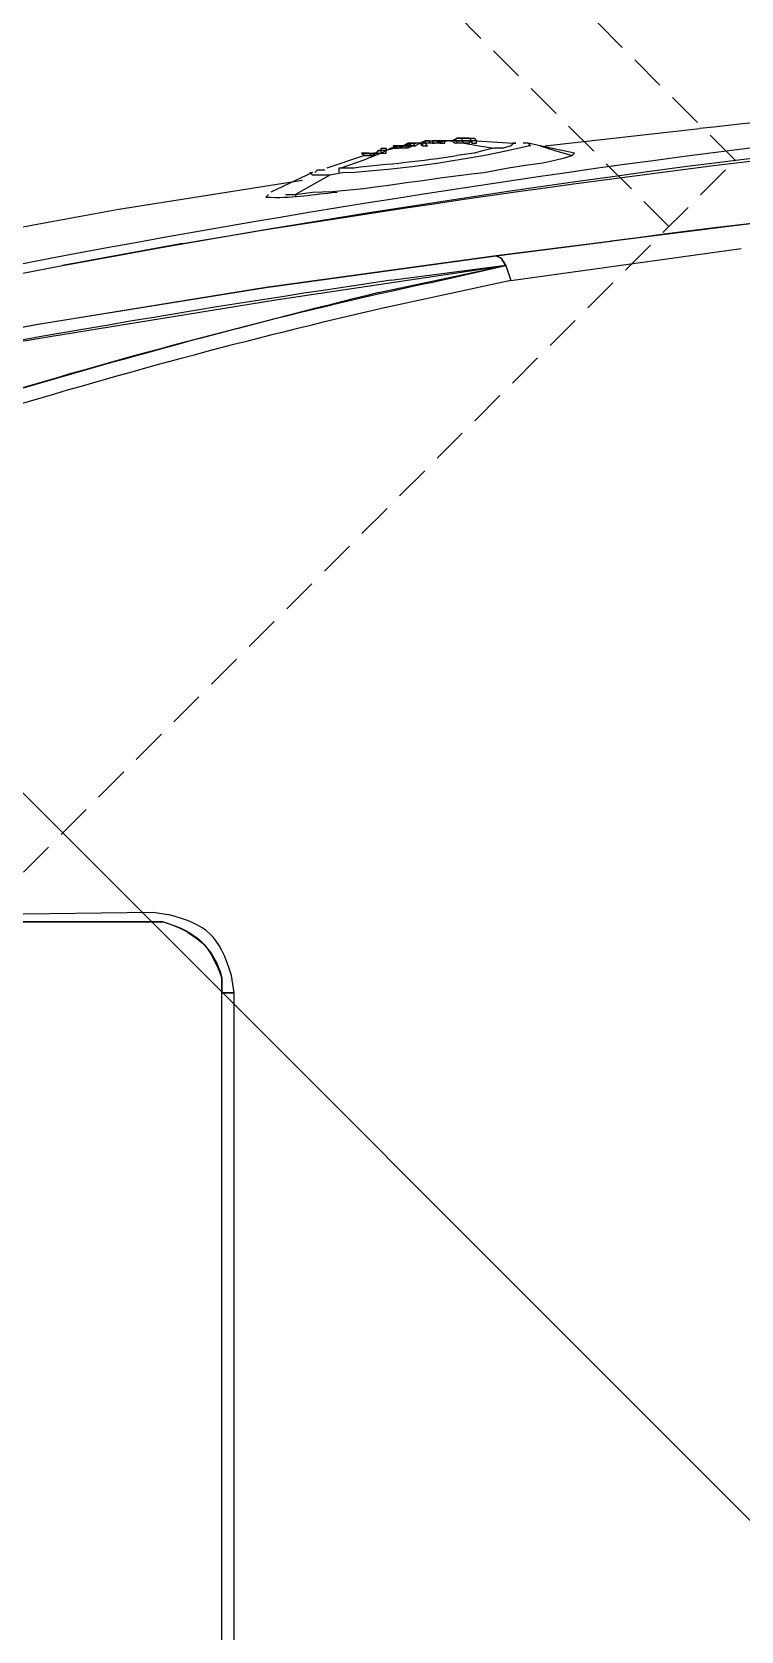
# Model space of a CAD drawing. Header units: millimetres. Extents: x 0 to 887, y -3549 to 0.
# Drawn here: x 224.56 to 229.56, y -2554.02 to -2542.75 of the extents above; entities that cross this region are included whole.
import ezdxf

# ---------------------------------------------------------------- set-up
doc = ezdxf.new("R2010")
doc.units = ezdxf.units.MM
doc.linetypes.add('HIDDEN', pattern=[0.375, 0.25, -0.125])
for name, color, linetype in [('02_(橋尚興華城後壁段)建築外部參考_TEST$0$A_建築_衛浴', 8, 'Continuous'), ('02_(橋尚興華城後壁段)排水底板管路外部參考$0$P_排水_配管線_SP', 6, 'Continuous'), ('03-P-另件', 51, 'HIDDEN'), ('TOILET', 9, 'Continuous')]:
    doc.layers.add(name, color=color, linetype=linetype)

# ---------------------------------------------------------------- blocks, each defined once
blk = doc.blocks.new('pbls100')
at = {"color": 0, "linetype": 'ByBlock'}
for p, q in [((-12.1, 6.36), (-2.634, 6.36)), ((-12.1, -6.36), (-12.1, 6.36)), ((-12.1, 5.7), (-2.9, 5.7))]:
    blk.add_line(p, q, dxfattribs=at)
blk = doc.blocks.new('*U47')
blk.add_blockref('pbls100', (0, 0))
blk = doc.blocks.new('A$C810d9bd0')
at = {"layer": '02_(橋尚興華城後壁段)建築外部參考_TEST$0$A_建築_衛浴'}
for p, q in [((101.136, -175.85), (102.223, -175.729)), ((99.979, -175.885), (99.979, -175.868)), ((99.979, -175.868), (100.014, -175.868)), ((99.979, -175.885), (99.979, -175.868)), ((100.014, -175.885), (100.048, -175.868)), ((100.014, -175.868), (100.014, -175.885)), ((100.082, -175.868), (100.014, -175.885)), ((100.048, -175.868), (100.065, -175.868)), ((100.065, -175.868), (100.048, -175.868)), ((100.048, -175.868), (100.065, -175.868)), ((100.065, -175.868), (100.1, -175.85)), ((100.1, -175.85), (100.065, -175.85)), ((100.065, -175.85), (100.065, -175.868)), ((100.065, -175.868), (100.082, -175.85)), ((100.082, -175.85), (100.065, -175.85)), ((100.082, -175.868), (100.065, -175.868)), ((100.065, -175.868), (100.082, -175.868)), ((100.082, -175.868), (100.082, -175.85)), ((100.082, -175.85), (100.134, -175.85)), ((100.1, -175.85), (100.082, -175.85)), ((100.082, -175.85), (100.1, -175.85)), ((100.082, -175.85), (100.134, -175.85)), ((100.1, -175.868), (100.082, -175.868)), ((100.1, -175.868), (100.082, -175.868)), ((100.082, -175.868), (100.1, -175.868)), ((100.117, -175.85), (100.1, -175.85)), ((100.1, -175.85), (100.117, -175.85)), ((100.117, -175.85), (100.1, -175.85)), ((100.152, -175.85), (100.1, -175.868)), ((100.1, -175.868), (100.117, -175.85)), ((100.152, -175.868), (100.1, -175.868)), ((100.134, -175.85), (100.117, -175.85)), ((100.152, -175.85), (100.117, -175.85)), ((100.117, -175.85), (100.169, -175.85)), ((100.117, -175.85), (100.134, -175.85)), ((100.134, -175.85), (100.169, -175.833)), ((100.169, -175.833), (100.134, -175.85)), ((100.134, -175.85), (100.186, -175.833)), ((100.169, -175.85), (100.134, -175.85)), ((100.169, -175.85), (100.152, -175.85)), ((100.152, -175.85), (100.152, -175.868)), ((100.169, -175.85), (100.152, -175.85)), ((100.169, -175.868), (100.152, -175.868)), ((100.169, -175.833), (100.186, -175.833)), ((100.203, -175.833), (100.169, -175.85)), ((100.186, -175.833), (100.169, -175.833)), ((100.203, -175.85), (100.169, -175.868)), ((100.169, -175.85), (100.169, -175.868)), ((100.203, -175.85), (100.169, -175.85)), ((100.169, -175.85), (100.186, -175.85)), ((100.186, -175.85), (100.169, -175.85)), ((100.186, -175.833), (100.203, -175.833)), ((100.221, -175.833), (100.186, -175.833)), ((100.186, -175.833), (100.221, -175.833)), ((100.203, -175.833), (100.221, -175.833)), ((100.221, -175.833), (100.203, -175.85)), ((100.203, -175.85), (100.221, -175.85)), ((100.221, -175.85), (100.203, -175.85)), ((100.255, -175.833), (100.221, -175.833)), ((100.255, -175.833), (100.221, -175.85)), ((100.255, -175.833), (100.29, -175.815)), ((100.29, -175.815), (100.255, -175.833)), ((100.272, -175.85), (100.255, -175.833)), ((100.272, -175.833), (100.255, -175.833)), ((100.272, -175.833), (100.272, -175.85)), ((100.29, -175.833), (100.272, -175.833)), ((100.272, -175.85), (100.307, -175.85)), ((100.29, -175.833), (100.29, -175.815)), ((100.29, -175.815), (100.342, -175.815)), ((100.324, -175.815), (100.29, -175.815)), ((100.359, -175.833), (100.29, -175.833)), ((100.307, -175.85), (100.29, -175.833)), ((100.324, -175.833), (100.29, -175.833)), ((100.324, -175.833), (100.324, -175.815)), ((100.324, -175.815), (100.342, -175.815)), ((100.342, -175.833), (100.324, -175.833)), ((100.342, -175.815), (100.359, -175.815)), ((100.359, -175.815), (100.342, -175.815)), ((100.342, -175.815), (100.342, -175.833)), ((100.342, -175.815), (100.394, -175.815)), ((100.342, -175.833), (100.359, -175.833)), ((100.411, -175.815), (100.359, -175.815)), ((100.359, -175.815), (100.376, -175.815)), ((100.376, -175.833), (100.359, -175.833)), ((100.376, -175.815), (100.394, -175.833)), ((100.376, -175.815), (100.376, -175.833)), ((100.394, -175.833), (100.376, -175.833)), ((100.394, -175.815), (100.394, -175.833)), ((100.428, -175.815), (100.394, -175.833)), ((100.394, -175.833), (100.394, -175.815)), ((100.394, -175.815), (100.411, -175.815)), ((100.394, -175.815), (100.394, -175.833)), ((100.394, -175.833), (100.428, -175.833)), ((100.462, -175.815), (100.411, -175.815)), ((100.411, -175.815), (100.428, -175.815)), ((100.428, -175.833), (100.428, -175.815)), ((100.428, -175.815), (100.445, -175.815)), ((100.48, -175.815), (100.462, -175.815)), ((100.514, -175.815), (100.462, -175.815)), ((100.462, -175.815), (100.48, -175.815)), ((100.48, -175.815), (100.514, -175.798)), ((100.497, -175.833), (100.48, -175.815)), ((100.514, -175.798), (100.497, -175.815)), ((100.497, -175.815), (100.566, -175.815)), ((100.514, -175.833), (100.497, -175.833)), ((100.549, -175.798), (100.514, -175.798)), ((100.514, -175.798), (100.549, -175.798)), ((100.514, -175.815), (100.514, -175.833)), ((100.549, -175.815), (100.514, -175.815)), ((100.566, -175.833), (100.514, -175.833)), ((100.549, -175.798), (100.549, -175.815)), ((100.601, -175.798), (100.549, -175.798)), ((100.549, -175.798), (100.618, -175.798)), ((100.549, -175.815), (100.566, -175.833)), ((100.618, -175.815), (100.549, -175.815)), ((100.566, -175.815), (100.601, -175.815)), ((100.566, -175.833), (100.67, -175.85)), ((100.601, -175.833), (100.566, -175.833)), ((100.601, -175.798), (100.618, -175.798)), ((100.618, -175.815), (100.601, -175.798)), ((100.618, -175.815), (100.601, -175.833)), ((100.601, -175.815), (100.618, -175.815)), ((100.618, -175.798), (100.635, -175.798)), ((100.652, -175.815), (100.618, -175.815)), ((100.618, -175.815), (100.618, -175.833)), ((100.618, -175.833), (100.618, -175.815)), ((100.618, -175.833), (100.652, -175.833)), ((100.635, -175.798), (100.652, -175.815)), ((100.652, -175.833), (100.652, -175.815)), ((100.652, -175.815), (100.911, -175.833)), ((100.67, -175.85), (100.773, -175.868)), ((100.773, -175.868), (100.704, -175.885)), ((100.843, -175.868), (100.773, -175.868)), ((100.894, -175.85), (100.843, -175.868)), ((100.911, -175.833), (100.894, -175.85)), ((100.911, -175.833), (100.929, -175.833)), ((100.929, -175.833), (100.911, -175.833)), ((101.015, -175.833), (100.98, -175.833)), ((101.101, -175.85), (101.015, -175.833)), ((101.015, -175.833), (101.032, -175.85)), ((101.032, -175.85), (101.015, -175.85)), ((101.101, -175.85), (101.204, -175.885)), ((101.343, -175.902), (101.101, -175.85)), ((99.599, -176.005), (99.858, -175.919)), ((99.858, -175.953), (99.703, -176.005)), ((99.858, -175.919), (99.841, -175.902)), ((99.841, -175.902), (99.876, -175.902)), ((99.858, -175.902), (99.841, -175.902)), ((99.893, -175.902), (99.858, -175.902)), ((99.858, -175.919), (99.858, -175.902)), ((99.979, -175.902), (99.858, -175.953)), ((99.858, -175.919), (99.893, -175.919)), ((99.893, -175.919), (99.858, -175.919)), ((99.876, -175.902), (99.893, -175.902)), ((99.893, -175.902), (99.927, -175.902)), ((99.927, -175.902), (99.893, -175.919)), ((99.893, -175.919), (99.927, -175.919)), ((99.945, -175.902), (99.927, -175.919)), ((99.927, -175.919), (99.927, -175.902)), ((99.927, -175.902), (99.945, -175.902)), ((99.945, -175.902), (99.927, -175.902)), ((99.945, -175.902), (99.962, -175.885)), ((99.962, -175.885), (99.945, -175.902)), ((99.962, -175.885), (99.945, -175.902)), ((99.945, -175.902), (99.962, -175.902)), ((99.979, -175.885), (99.962, -175.885)), ((99.962, -175.885), (99.979, -175.885)), ((99.962, -175.902), (99.979, -175.902)), ((100.014, -175.885), (99.979, -175.885)), ((100.014, -175.885), (99.979, -175.902)), ((99.979, -175.902), (99.979, -175.885)), ((99.979, -175.902), (99.996, -175.902)), ((99.996, -175.902), (99.979, -175.902)), ((99.996, -175.902), (100.014, -175.902)), ((100.014, -175.902), (100.014, -175.885)), ((100.635, -175.902), (100.514, -175.919)), ((100.704, -175.885), (100.635, -175.902)), ((100.877, -176.005), (100.998, -175.988)), ((100.998, -175.988), (101.119, -175.971)), ((101.119, -175.971), (101.204, -175.953)), ((101.204, -175.885), (101.326, -175.919)), ((101.204, -175.953), (101.273, -175.936)), ((101.273, -175.936), (101.326, -175.919)), ((101.326, -175.919), (101.343, -175.902)), ((98.131, -176.298), (99.426, -176.092)), ((99.496, -176.04), (99.202, -176.178)), ((99.617, -176.057), (99.375, -176.195)), ((99.496, -176.057), (99.478, -176.04)), ((99.478, -176.04), (99.496, -176.04)), ((99.617, -176.057), (99.496, -176.057)), ((99.53, -176.023), (99.513, -176.04)), ((99.582, -176.023), (99.53, -176.023)), ((99.72, -176.04), (99.617, -176.057)), ((99.685, -176.04), (99.685, -176.005)), ((99.685, -176.005), (99.703, -176.005)), ((99.703, -176.005), (99.789, -176.005)), ((100.704, -176.04), (100.877, -176.005)), ((99.185, -176.195), (99.168, -176.213)), ((99.168, -176.213), (99.202, -176.213)), ((99.306, -176.195), (99.375, -176.195)), ((99.375, -176.195), (99.496, -176.178)), ((99.375, -176.195), (99.375, -176.213)), ((102.43, -176.419), (100.79, -176.627)), ((98.58, -176.54), (97.735, -176.695)), ((100.79, -176.627), (101.602, -176.523)), ((99.168, -176.85), (100.79, -176.627)), ((100.79, -176.627), (99.168, -176.85)), ((100.79, -176.627), (100.825, -176.643)), ((100.825, -176.643), (100.79, -176.627)), ((100.825, -176.643), (100.859, -176.695)), ((100.859, -176.695), (100.825, -176.643)), ((100.894, -176.799), (102.517, -176.575)), ((99.237, -176.937), (100.859, -176.695)), ((99.962, -176.885), (100.859, -176.695)), ((100.859, -176.695), (100.048, -176.799)), ((100.324, -176.816), (100.859, -176.695)), ((100.859, -176.695), (100.894, -176.799)), ((100.859, -176.695), (100.894, -176.799)), ((97.545, -177.109), (99.168, -176.85)), ((99.168, -176.85), (97.562, -177.109)), ((100.894, -176.799), (100.014, -176.989)), ((97.631, -177.196), (99.237, -176.937)), ((97.562, -177.109), (95.939, -177.42)), ((96.751, -177.265), (97.545, -177.109)), ((96.82, -177.333), (97.631, -177.196)), ((97.044, -181.267), (98.373, -181.25)), ((98.373, -181.25), (98.477, -181.267)), ((95.663, -181.319), (98.356, -181.319)), ((98.356, -181.319), (95.663, -181.319)), ((98.356, -181.319), (98.443, -181.319)), ((98.443, -181.319), (98.356, -181.319)), ((98.857, -181.819), (98.857, -181.716)), ((98.857, -181.716), (98.857, -181.819)), ((98.943, -181.819), (98.926, -181.698)), ((98.857, -196.449), (98.857, -181.819)), ((98.857, -181.819), (98.874, -181.819)), ((98.874, -181.819), (98.857, -181.819)), ((98.874, -181.819), (98.943, -181.819)), ((98.943, -181.819), (98.874, -181.819)), ((98.943, -196.449), (98.943, -181.819))]:
    blk.add_line(p, q, dxfattribs=at)
for centre, radius, start, end in [((111.522, -259.948), 84.73, 91.88734, 96.30085), ((112.919, -258.127), 82.834, 91.33198, 102.30441), ((112.915, -257.288), 82.075, 92.86094, 101.99804), ((113.343, -264.338), 89.03, 91.34526, 99.54432), ((112.182, -255.927), 80.106, 88.99787, 97.5894), ((112.186, -255.653), 79.832, 88.99766, 97.01939), ((109.055, -216.58), 40.712, 102.3834, 110.8078), ((111.876, -258.036), 82.094, 98.28397, 101.7471), ((109.442, -217.862), 41.946, 102.9892, 111.1114)]:
    blk.add_arc(centre, radius, start, end, dxfattribs=at)
for points in [[(99.72, -176.04), (100.097, -176.02), (100.648, -175.944), (101.015, -175.85)], [(99.789, -176.005), (100.032, -175.978), (100.268, -175.96), (100.514, -175.919)], [(99.496, -176.178), (99.847, -176.174), (100.341, -176.072), (100.704, -176.04)], [(99.202, -176.213), (99.381, -176.221), (99.487, -176.191), (99.669, -176.178)], [(94.903, -177.006), (95.975, -176.692), (97.035, -176.496), (98.131, -176.298)], [(99.962, -176.885), (98.037, -177.362), (96.125, -177.907), (94.282, -178.645)], [(98.926, -181.698), (98.835, -181.413), (98.755, -181.34), (98.477, -181.267)], [(98.443, -181.319), (98.644, -181.379), (98.81, -181.5), (98.857, -181.716)], [(98.443, -181.319), (98.683, -181.391), (98.768, -181.472), (98.857, -181.716)]]:
    blk.add_open_spline(points, degree=3, dxfattribs=at)
at = {"layer": '02_(橋尚興華城後壁段)排水底板管路外部參考$0$P_排水_配管線_SP', "ltscale": 0.8}
blk.add_line((89.021, -171.979), (113.673, -196.63), dxfattribs=at)
at = {"layer": 'TOILET'}
for p, q in [((101.136, -175.85), (102.223, -175.729)), ((99.979, -175.885), (99.979, -175.868)), ((99.979, -175.868), (100.014, -175.868)), ((99.979, -175.885), (99.979, -175.868)), ((100.014, -175.885), (100.048, -175.868)), ((100.014, -175.868), (100.014, -175.885)), ((100.082, -175.868), (100.014, -175.885)), ((100.048, -175.868), (100.048, -175.868)), ((100.048, -175.868), (100.065, -175.868)), ((100.065, -175.868), (100.048, -175.868)), ((100.048, -175.868), (100.065, -175.868)), ((100.065, -175.868), (100.1, -175.85)), ((100.1, -175.85), (100.065, -175.85)), ((100.065, -175.85), (100.065, -175.868)), ((100.065, -175.868), (100.082, -175.85)), ((100.082, -175.85), (100.065, -175.85)), ((100.065, -175.868), (100.065, -175.868)), ((100.082, -175.868), (100.065, -175.868)), ((100.065, -175.868), (100.082, -175.868)), ((100.082, -175.868), (100.082, -175.85)), ((100.082, -175.85), (100.134, -175.85)), ((100.1, -175.85), (100.082, -175.85)), ((100.082, -175.85), (100.1, -175.85)), ((100.082, -175.85), (100.134, -175.85)), ((100.082, -175.868), (100.082, -175.868)), ((100.082, -175.868), (100.082, -175.868)), ((100.1, -175.868), (100.082, -175.868)), ((100.1, -175.868), (100.082, -175.868)), ((100.082, -175.868), (100.1, -175.868)), ((100.1, -175.85), (100.1, -175.85)), ((100.117, -175.85), (100.1, -175.85)), ((100.1, -175.85), (100.117, -175.85)), ((100.117, -175.85), (100.1, -175.85)), ((100.152, -175.85), (100.1, -175.868)), ((100.1, -175.868), (100.117, -175.85)), ((100.1, -175.868), (100.1, -175.868)), ((100.1, -175.868), (100.1, -175.868)), ((100.152, -175.868), (100.1, -175.868)), ((100.117, -175.85), (100.117, -175.85)), ((100.134, -175.85), (100.117, -175.85)), ((100.152, -175.85), (100.117, -175.85)), ((100.117, -175.85), (100.169, -175.85)), ((100.117, -175.85), (100.134, -175.85)), ((100.134, -175.85), (100.169, -175.833)), ((100.169, -175.833), (100.134, -175.85)), ((100.134, -175.85), (100.186, -175.833)), ((100.134, -175.85), (100.134, -175.85)), ((100.169, -175.85), (100.134, -175.85)), ((100.169, -175.85), (100.152, -175.85)), ((100.152, -175.85), (100.152, -175.868)), ((100.169, -175.85), (100.152, -175.85)), ((100.169, -175.868), (100.152, -175.868)), ((100.169, -175.833), (100.186, -175.833)), ((100.203, -175.833), (100.169, -175.85)), ((100.186, -175.833), (100.169, -175.833)), ((100.169, -175.85), (100.169, -175.85)), ((100.169, -175.85), (100.169, -175.85)), ((100.203, -175.85), (100.169, -175.868)), ((100.169, -175.85), (100.169, -175.868)), ((100.203, -175.85), (100.169, -175.85)), ((100.169, -175.85), (100.186, -175.85)), ((100.186, -175.85), (100.169, -175.85)), ((100.186, -175.833), (100.186, -175.833)), ((100.186, -175.833), (100.203, -175.833)), ((100.221, -175.833), (100.186, -175.833)), ((100.186, -175.833), (100.221, -175.833)), ((100.203, -175.833), (100.203, -175.833)), ((100.203, -175.833), (100.221, -175.833)), ((100.221, -175.833), (100.203, -175.85)), ((100.203, -175.85), (100.203, -175.85)), ((100.203, -175.85), (100.203, -175.85)), ((100.203, -175.85), (100.221, -175.85)), ((100.221, -175.85), (100.203, -175.85)), ((100.255, -175.833), (100.221, -175.833)), ((100.255, -175.833), (100.221, -175.85)), ((100.221, -175.85), (100.221, -175.85)), ((100.255, -175.833), (100.29, -175.815)), ((100.29, -175.815), (100.255, -175.833)), ((100.255, -175.833), (100.255, -175.833)), ((100.255, -175.833), (100.255, -175.833)), ((100.255, -175.833), (100.255, -175.833)), ((100.272, -175.85), (100.255, -175.833)), ((100.272, -175.833), (100.255, -175.833)), ((100.272, -175.833), (100.272, -175.85)), ((100.29, -175.833), (100.272, -175.833)), ((100.272, -175.85), (100.307, -175.85)), ((100.29, -175.815), (100.29, -175.815)), ((100.29, -175.833), (100.29, -175.815)), ((100.29, -175.815), (100.342, -175.815)), ((100.324, -175.815), (100.29, -175.815)), ((100.29, -175.833), (100.29, -175.833)), ((100.359, -175.833), (100.29, -175.833)), ((100.307, -175.85), (100.29, -175.833)), ((100.324, -175.833), (100.29, -175.833)), ((100.324, -175.833), (100.324, -175.815)), ((100.324, -175.815), (100.342, -175.815)), ((100.342, -175.833), (100.324, -175.833)), ((100.342, -175.815), (100.359, -175.815)), ((100.359, -175.815), (100.342, -175.815)), ((100.342, -175.815), (100.342, -175.833)), ((100.342, -175.815), (100.394, -175.815)), ((100.342, -175.833), (100.359, -175.833)), ((100.411, -175.815), (100.359, -175.815)), ((100.359, -175.815), (100.376, -175.815)), ((100.376, -175.833), (100.359, -175.833)), ((100.376, -175.815), (100.394, -175.833)), ((100.376, -175.815), (100.376, -175.833)), ((100.394, -175.833), (100.376, -175.833)), ((100.394, -175.815), (100.394, -175.815)), ((100.394, -175.815), (100.394, -175.833)), ((100.428, -175.815), (100.394, -175.833)), ((100.394, -175.833), (100.394, -175.815)), ((100.394, -175.815), (100.411, -175.815)), ((100.394, -175.815), (100.394, -175.833)), ((100.394, -175.833), (100.394, -175.833)), ((100.394, -175.833), (100.394, -175.833)), ((100.394, -175.833), (100.394, -175.833)), ((100.394, -175.833), (100.428, -175.833)), ((100.411, -175.815), (100.411, -175.815)), ((100.411, -175.815), (100.411, -175.815)), ((100.462, -175.815), (100.411, -175.815)), ((100.411, -175.815), (100.428, -175.815)), ((100.428, -175.815), (100.428, -175.815)), ((100.428, -175.815), (100.428, -175.815)), ((100.428, -175.833), (100.428, -175.815)), ((100.428, -175.815), (100.445, -175.815)), ((100.462, -175.815), (100.462, -175.815)), ((100.48, -175.815), (100.462, -175.815)), ((100.514, -175.815), (100.462, -175.815)), ((100.462, -175.815), (100.48, -175.815)), ((100.48, -175.815), (100.514, -175.798)), ((100.497, -175.833), (100.48, -175.815)), ((100.514, -175.798), (100.497, -175.815)), ((100.497, -175.815), (100.566, -175.815)), ((100.514, -175.833), (100.497, -175.833)), ((100.549, -175.798), (100.514, -175.798)), ((100.514, -175.798), (100.549, -175.798)), ((100.514, -175.815), (100.514, -175.833)), ((100.549, -175.815), (100.514, -175.815)), ((100.566, -175.833), (100.514, -175.833)), ((100.549, -175.798), (100.549, -175.815)), ((100.601, -175.798), (100.549, -175.798)), ((100.549, -175.798), (100.618, -175.798)), ((100.549, -175.815), (100.566, -175.833)), ((100.618, -175.815), (100.549, -175.815)), ((100.566, -175.815), (100.601, -175.815)), ((100.566, -175.833), (100.566, -175.833)), ((100.566, -175.833), (100.67, -175.85)), ((100.601, -175.833), (100.566, -175.833)), ((100.601, -175.798), (100.618, -175.798)), ((100.618, -175.815), (100.601, -175.798)), ((100.618, -175.815), (100.601, -175.833)), ((100.601, -175.815), (100.618, -175.815)), ((100.618, -175.798), (100.635, -175.798)), ((100.618, -175.815), (100.618, -175.815)), ((100.618, -175.815), (100.618, -175.815)), ((100.652, -175.815), (100.618, -175.815)), ((100.618, -175.815), (100.618, -175.833)), ((100.618, -175.833), (100.618, -175.815)), ((100.618, -175.833), (100.652, -175.833)), ((100.635, -175.798), (100.652, -175.815)), ((100.652, -175.833), (100.652, -175.815)), ((100.652, -175.815), (100.911, -175.833)), ((100.67, -175.85), (100.773, -175.868)), ((100.773, -175.868), (100.704, -175.885)), ((100.843, -175.868), (100.773, -175.868)), ((100.894, -175.85), (100.843, -175.868)), ((100.911, -175.833), (100.894, -175.85)), ((100.911, -175.833), (100.929, -175.833)), ((100.929, -175.833), (100.911, -175.833)), ((101.015, -175.833), (100.98, -175.833)), ((101.101, -175.85), (101.015, -175.833)), ((101.015, -175.833), (101.032, -175.85)), ((101.032, -175.85), (101.015, -175.85)), ((101.101, -175.85), (101.204, -175.885)), ((101.343, -175.902), (101.101, -175.85)), ((99.599, -176.005), (99.858, -175.919)), ((99.858, -175.953), (99.703, -176.005)), ((99.858, -175.919), (99.841, -175.902)), ((99.841, -175.902), (99.876, -175.902)), ((99.858, -175.902), (99.841, -175.902)), ((99.893, -175.902), (99.858, -175.902)), ((99.858, -175.919), (99.858, -175.902)), ((99.979, -175.902), (99.858, -175.953)), ((99.858, -175.919), (99.858, -175.919)), ((99.858, -175.919), (99.858, -175.919)), ((99.858, -175.919), (99.893, -175.919)), ((99.893, -175.919), (99.858, -175.919)), ((99.876, -175.902), (99.893, -175.902)), ((99.893, -175.902), (99.893, -175.902)), ((99.893, -175.902), (99.893, -175.902)), ((99.893, -175.902), (99.927, -175.902)), ((99.927, -175.902), (99.893, -175.919)), ((99.893, -175.919), (99.893, -175.919)), ((99.893, -175.919), (99.927, -175.919)), ((99.945, -175.902), (99.927, -175.919)), ((99.927, -175.919), (99.927, -175.902)), ((99.927, -175.902), (99.945, -175.902)), ((99.945, -175.902), (99.927, -175.902)), ((99.945, -175.902), (99.962, -175.885)), ((99.962, -175.885), (99.945, -175.902)), ((99.962, -175.885), (99.945, -175.902)), ((99.945, -175.902), (99.945, -175.902)), ((99.945, -175.902), (99.962, -175.902)), ((99.962, -175.885), (99.962, -175.885)), ((99.979, -175.885), (99.962, -175.885)), ((99.962, -175.885), (99.979, -175.885)), ((99.962, -175.902), (99.979, -175.902)), ((99.979, -175.885), (99.979, -175.885)), ((99.979, -175.885), (99.979, -175.885)), ((99.979, -175.885), (99.979, -175.885)), ((100.014, -175.885), (99.979, -175.885)), ((100.014, -175.885), (99.979, -175.902)), ((99.979, -175.902), (99.979, -175.885)), ((99.979, -175.902), (99.979, -175.902)), ((99.979, -175.902), (99.996, -175.902)), ((99.996, -175.902), (99.979, -175.902)), ((99.996, -175.902), (100.014, -175.902)), ((100.014, -175.885), (100.014, -175.885)), ((100.014, -175.902), (100.014, -175.885)), ((100.635, -175.902), (100.514, -175.919)), ((100.704, -175.885), (100.635, -175.902)), ((100.877, -176.005), (100.998, -175.988)), ((100.998, -175.988), (101.119, -175.971)), ((101.119, -175.971), (101.204, -175.953)), ((101.204, -175.885), (101.326, -175.919)), ((101.204, -175.953), (101.273, -175.936)), ((101.273, -175.936), (101.326, -175.919)), ((101.326, -175.919), (101.343, -175.902)), ((98.131, -176.298), (99.426, -176.092)), ((99.496, -176.04), (99.202, -176.178)), ((99.617, -176.057), (99.375, -176.195)), ((99.496, -176.057), (99.478, -176.04)), ((99.478, -176.04), (99.496, -176.04)), ((99.617, -176.057), (99.496, -176.057)), ((99.53, -176.023), (99.513, -176.04)), ((99.582, -176.023), (99.53, -176.023)), ((99.72, -176.04), (99.617, -176.057)), ((99.685, -176.04), (99.685, -176.005)), ((99.685, -176.005), (99.703, -176.005)), ((99.703, -176.005), (99.789, -176.005)), ((100.704, -176.04), (100.877, -176.005)), ((99.185, -176.195), (99.168, -176.213)), ((99.168, -176.213), (99.202, -176.213)), ((99.306, -176.195), (99.375, -176.195)), ((99.375, -176.195), (99.496, -176.178)), ((99.375, -176.195), (99.375, -176.213)), ((102.43, -176.419), (100.79, -176.627)), ((98.58, -176.54), (97.735, -176.695)), ((100.79, -176.627), (101.602, -176.523)), ((99.168, -176.85), (100.79, -176.627)), ((100.79, -176.627), (99.168, -176.85)), ((100.79, -176.627), (100.825, -176.643)), ((100.825, -176.643), (100.79, -176.627)), ((100.825, -176.643), (100.859, -176.695)), ((100.859, -176.695), (100.825, -176.643)), ((100.894, -176.799), (102.517, -176.575)), ((99.237, -176.937), (100.859, -176.695)), ((99.962, -176.885), (100.859, -176.695)), ((100.859, -176.695), (100.048, -176.799)), ((100.324, -176.816), (100.859, -176.695)), ((100.859, -176.695), (100.894, -176.799)), ((100.859, -176.695), (100.894, -176.799)), ((97.545, -177.109), (99.168, -176.85)), ((99.168, -176.85), (97.562, -177.109)), ((100.894, -176.799), (100.014, -176.989)), ((97.631, -177.196), (99.237, -176.937)), ((97.562, -177.109), (95.939, -177.42)), ((96.751, -177.265), (97.545, -177.109)), ((96.82, -177.333), (97.631, -177.196)), ((97.044, -181.267), (98.373, -181.25)), ((98.373, -181.25), (98.477, -181.267)), ((95.663, -181.319), (98.356, -181.319)), ((98.356, -181.319), (95.663, -181.319)), ((98.356, -181.319), (98.443, -181.319)), ((98.443, -181.319), (98.356, -181.319)), ((98.857, -181.819), (98.857, -181.716)), ((98.857, -181.716), (98.857, -181.819)), ((98.943, -181.819), (98.926, -181.698)), ((98.857, -196.449), (98.857, -181.819)), ((98.857, -181.819), (98.874, -181.819)), ((98.874, -181.819), (98.857, -181.819)), ((98.874, -181.819), (98.943, -181.819)), ((98.943, -181.819), (98.874, -181.819)), ((98.943, -196.449), (98.943, -181.819))]:
    blk.add_line(p, q, dxfattribs=at)
for centre, radius, start, end in [((111.522, -259.948), 84.73, 91.88734, 96.30085), ((112.919, -258.127), 82.834, 91.33198, 102.30441), ((112.915, -257.288), 82.075, 92.86094, 101.99804), ((113.343, -264.338), 89.03, 91.34526, 99.54432), ((112.182, -255.927), 80.106, 88.99787, 97.5894), ((112.186, -255.653), 79.832, 88.99766, 97.01939), ((109.055, -216.58), 40.712, 102.3834, 110.8078), ((111.876, -258.036), 82.094, 98.28397, 101.7471), ((109.442, -217.862), 41.946, 102.9892, 111.1114)]:
    blk.add_arc(centre, radius, start, end, dxfattribs=at)
for points in [[(99.72, -176.04), (100.097, -176.02), (100.648, -175.944), (101.015, -175.85)], [(99.789, -176.005), (100.032, -175.978), (100.268, -175.96), (100.514, -175.919)], [(99.496, -176.178), (99.847, -176.174), (100.341, -176.072), (100.704, -176.04)], [(99.202, -176.213), (99.381, -176.221), (99.487, -176.191), (99.669, -176.178)], [(94.903, -177.006), (95.975, -176.692), (97.035, -176.496), (98.131, -176.298)], [(99.962, -176.885), (98.037, -177.362), (96.125, -177.907), (94.282, -178.645)], [(98.926, -181.698), (98.835, -181.413), (98.755, -181.34), (98.477, -181.267)], [(98.443, -181.319), (98.644, -181.379), (98.81, -181.5), (98.857, -181.716)], [(98.443, -181.319), (98.683, -181.391), (98.768, -181.472), (98.857, -181.716)]]:
    blk.add_open_spline(points, degree=3, dxfattribs=at)
at = {"layer": '03-P-另件', "xscale": -1, "rotation": 314.999999999908}
blk.add_blockref('*U47', (89.422, -171.894), dxfattribs=at)

msp = doc.modelspace()

# ---------------------------------------------------------------- block references
at = {"color": 1}
msp.add_blockref('A$C810d9bd0', (127.04, -2367.7), dxfattribs=at)

doc.saveas('drawing.dxf')
